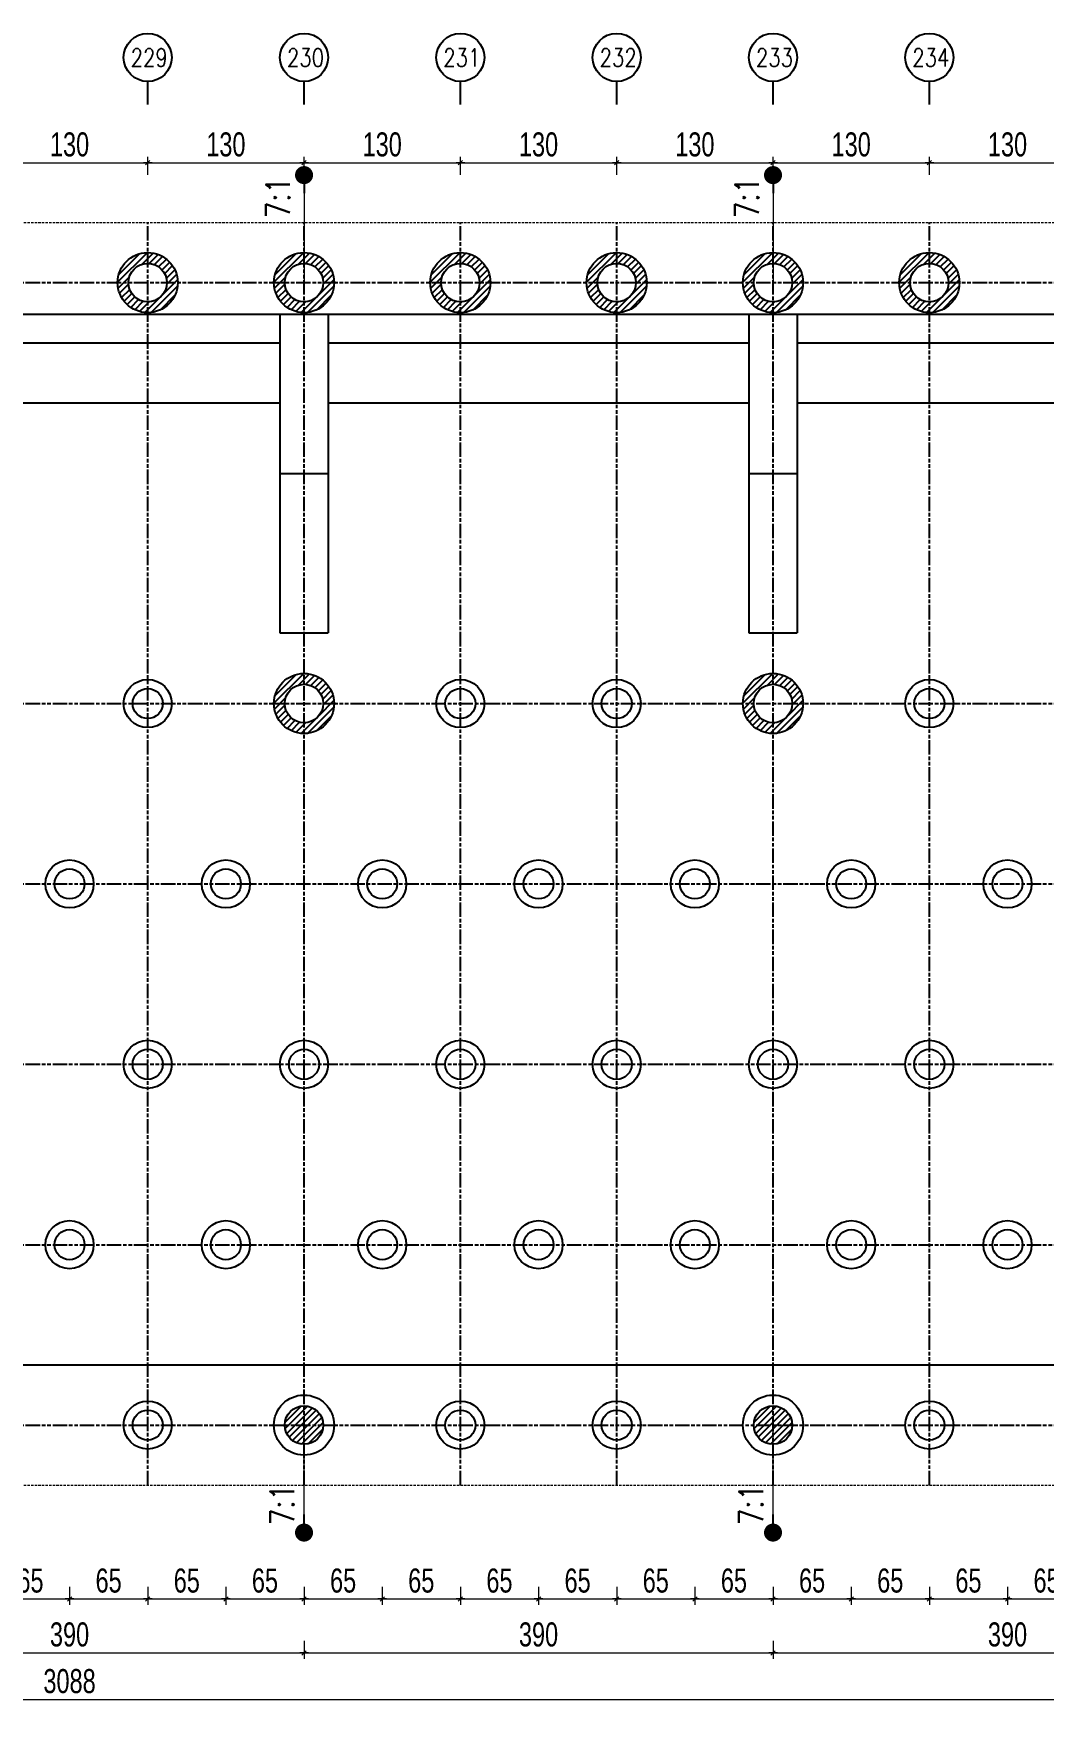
# Model space of a CAD drawing. Header units: inches. Extents: x -1640460 to 2672754, y -1012 to 1209503.
# Drawn here: x 2210 to 3050, y 136 to 1527 of the extents above; entities that cross this region are included whole.
import ezdxf

# ---------------------------------------------------------------- set-up
doc = ezdxf.new("R2010")
doc.units = ezdxf.units.IN
doc.header["$MEASUREMENT"] = 0
doc.linetypes.add('ACAD_ISO09W100', pattern=[45, 24, -3, 6, -3, 6, -3])
doc.linetypes.add('HIDDEN', pattern=[0.375, 0.25, -0.125])
doc.layers.add('DIM', color=177, linetype='Continuous', lineweight=20)
doc.layers.add('THAY1', color=9, linetype='Continuous', lineweight=20)
for name, color, linetype in [('Kich thuoc', 4, 'Continuous'), ('Text', 2, 'Continuous'), ('Tim', 8, 'ACAD_ISO09W100')]:
    doc.layers.add(name, color=color, linetype=linetype)
doc.styles.add('KICH_THUOC', font='vnsimli.shx', dxfattribs={"width": 0.8})
doc.styles.add('TXTDIM', font='VNARIAL.TTF', dxfattribs={"width": 0.7})
doc.dimstyles.new('DIM10', dxfattribs={"dimscale": 10, "dimtxt": 2, "dimasz": 0.3, "dimexe": 0.5, "dimexo": 0.5, "dimgap": 0.5, "dimtad": 1, "dimdec": 0, "dimzin": 12, "dimdsep": 46, "dimtxsty": 'TXTDIM', "dimblk": 'SLASH', "dimcen": 1.5, "dimclrd": 1, "dimclre": 256, "dimclrt": 2, "dimadec": 0, "dimazin": 0, "dimtfac": 1, "dimtdec": 0, "dimtix": 1, "dimtmove": 0, "dimatfit": 3, "dimldrblk": 'DOT', "dimfxl": 1, "dimfxlon": 1, "dimtolj": 1, "dimtzin": 0, "dimlwd": 9, "dimlwe": 9, "dimarcsym": 1})
pattern_1 = [(45, (1560, 0), (-2.65165, 2.65165), [])]
pattern_2 = [(45, (1950, 0), (-2.65165, 2.65165), [])]

# ---------------------------------------------------------------- blocks, each defined once
blk = doc.blocks.new('SLASH')
at = {"layer": 'DIM', "color": 16}
blk.add_line((-1.2, 0), (1.2, 0), dxfattribs=at)
at = {"layer": 'DIM', "color": 16, "linetype": 'Continuous'}
blk.add_line((-0.6, -0.6), (0.6, 0.6), dxfattribs=at)
blk = doc.blocks.new('*D281')
at = {"layer": 'Defpoints', "color": 0}
for p in [(2175.4, 319.4), (2240.4, 319.4), (2240.4, 224.8)]:
    blk.add_point(p, dxfattribs=at)
at = {"layer": 'Kich thuoc', "lineweight": 9}
for p, q in [((2175.4, 234.8), (2175.4, 219.8)), ((2240.4, 234.8), (2240.4, 219.8))]:
    blk.add_line(p, q, dxfattribs=at)
at = {"layer": 'Kich thuoc', "color": 1, "lineweight": 9}
blk.add_line((2178.4, 224.8), (2237.4, 224.8), dxfattribs=at)
at = {"layer": 'Kich thuoc', "color": 1, "lineweight": 9, "xscale": 3, "yscale": 3, "zscale": 3, "rotation": 180}
blk.add_blockref('SLASH', (2175.4, 224.8), dxfattribs=at)
at = {"layer": 'Kich thuoc', "color": 1, "lineweight": 9, "xscale": 3, "yscale": 3, "zscale": 3}
blk.add_blockref('SLASH', (2240.4, 224.8), dxfattribs=at)
at = {"layer": 'Kich thuoc', "color": 2, "insert": (2207.9, 240), "char_height": 20, "attachment_point": 5, "style": 'TXTDIM'}
blk.add_mtext('\\A1;65', dxfattribs=at)
blk = doc.blocks.new('_Dot')
at = {"color": 0, "linetype": 'ByBlock', "lineweight": -2}
blk.add_line((-0.5, 0), (-1, 0), dxfattribs=at)
at = {"color": 0, "linetype": 'ByBlock', "const_width": 0.5}
blk.add_lwpolyline([(-0.25, 0, 1), (0.25, 0, 1)], format="xyb", close=True, dxfattribs=at)
blk = doc.blocks.new('*D282')
at = {"layer": 'Defpoints', "color": 0}
for p in [(2240.4, 319.4), (2305.4, 319.4), (2305.4, 224.8)]:
    blk.add_point(p, dxfattribs=at)
at = {"layer": 'Kich thuoc', "lineweight": 9}
for p, q in [((2240.4, 234.8), (2240.4, 219.8)), ((2305.4, 234.8), (2305.4, 219.8))]:
    blk.add_line(p, q, dxfattribs=at)
at = {"layer": 'Kich thuoc', "color": 1, "lineweight": 9}
blk.add_line((2243.4, 224.8), (2302.4, 224.8), dxfattribs=at)
at = {"layer": 'Kich thuoc', "color": 1, "lineweight": 9, "xscale": 3, "yscale": 3, "zscale": 3, "rotation": 180}
blk.add_blockref('SLASH', (2240.4, 224.8), dxfattribs=at)
at = {"layer": 'Kich thuoc', "color": 1, "lineweight": 9, "xscale": 3, "yscale": 3, "zscale": 3}
blk.add_blockref('SLASH', (2305.4, 224.8), dxfattribs=at)
at = {"layer": 'Kich thuoc', "color": 2, "insert": (2272.9, 240), "char_height": 20, "attachment_point": 5, "style": 'TXTDIM'}
blk.add_mtext('\\A1;65', dxfattribs=at)
blk = doc.blocks.new('*D283')
at = {"layer": 'Defpoints', "color": 0}
for p in [(2305.4, 319.4), (2370.4, 319.4), (2370.4, 224.8)]:
    blk.add_point(p, dxfattribs=at)
at = {"layer": 'Kich thuoc', "lineweight": 9}
for p, q in [((2305.4, 234.8), (2305.4, 219.8)), ((2370.4, 234.8), (2370.4, 219.8))]:
    blk.add_line(p, q, dxfattribs=at)
at = {"layer": 'Kich thuoc', "color": 1, "lineweight": 9}
blk.add_line((2308.4, 224.8), (2367.4, 224.8), dxfattribs=at)
at = {"layer": 'Kich thuoc', "color": 1, "lineweight": 9, "xscale": 3, "yscale": 3, "zscale": 3, "rotation": 180}
blk.add_blockref('SLASH', (2305.4, 224.8), dxfattribs=at)
at = {"layer": 'Kich thuoc', "color": 1, "lineweight": 9, "xscale": 3, "yscale": 3, "zscale": 3}
blk.add_blockref('SLASH', (2370.4, 224.8), dxfattribs=at)
at = {"layer": 'Kich thuoc', "color": 2, "insert": (2337.9, 240), "char_height": 20, "attachment_point": 5, "style": 'TXTDIM'}
blk.add_mtext('\\A1;65', dxfattribs=at)
blk = doc.blocks.new('*D284')
at = {"layer": 'Defpoints', "color": 0}
for p in [(2370.4, 319.4), (2435.4, 319.4), (2435.4, 224.8)]:
    blk.add_point(p, dxfattribs=at)
at = {"layer": 'Kich thuoc', "lineweight": 9}
for p, q in [((2370.4, 234.8), (2370.4, 219.8)), ((2435.4, 234.8), (2435.4, 219.8))]:
    blk.add_line(p, q, dxfattribs=at)
at = {"layer": 'Kich thuoc', "color": 1, "lineweight": 9}
blk.add_line((2373.4, 224.8), (2432.4, 224.8), dxfattribs=at)
at = {"layer": 'Kich thuoc', "color": 1, "lineweight": 9, "xscale": 3, "yscale": 3, "zscale": 3, "rotation": 180}
blk.add_blockref('SLASH', (2370.4, 224.8), dxfattribs=at)
at = {"layer": 'Kich thuoc', "color": 1, "lineweight": 9, "xscale": 3, "yscale": 3, "zscale": 3}
blk.add_blockref('SLASH', (2435.4, 224.8), dxfattribs=at)
at = {"layer": 'Kich thuoc', "color": 2, "insert": (2402.9, 240), "char_height": 20, "attachment_point": 5, "style": 'TXTDIM'}
blk.add_mtext('\\A1;65', dxfattribs=at)
blk = doc.blocks.new('*D285')
at = {"layer": 'Defpoints', "color": 0}
for p in [(2435.4, 319.4), (2500.4, 319.4), (2500.4, 224.8)]:
    blk.add_point(p, dxfattribs=at)
at = {"layer": 'Kich thuoc', "lineweight": 9}
for p, q in [((2435.4, 234.8), (2435.4, 219.8)), ((2500.4, 234.8), (2500.4, 219.8))]:
    blk.add_line(p, q, dxfattribs=at)
at = {"layer": 'Kich thuoc', "color": 1, "lineweight": 9}
blk.add_line((2438.4, 224.8), (2497.4, 224.8), dxfattribs=at)
at = {"layer": 'Kich thuoc', "color": 1, "lineweight": 9, "xscale": 3, "yscale": 3, "zscale": 3, "rotation": 180}
blk.add_blockref('SLASH', (2435.4, 224.8), dxfattribs=at)
at = {"layer": 'Kich thuoc', "color": 1, "lineweight": 9, "xscale": 3, "yscale": 3, "zscale": 3}
blk.add_blockref('SLASH', (2500.4, 224.8), dxfattribs=at)
at = {"layer": 'Kich thuoc', "color": 2, "insert": (2467.9, 240), "char_height": 20, "attachment_point": 5, "style": 'TXTDIM'}
blk.add_mtext('\\A1;65', dxfattribs=at)
blk = doc.blocks.new('*D286')
at = {"layer": 'Defpoints', "color": 0}
for p in [(2500.4, 319.4), (2565.4, 319.4), (2565.4, 224.8)]:
    blk.add_point(p, dxfattribs=at)
at = {"layer": 'Kich thuoc', "lineweight": 9}
for p, q in [((2500.4, 234.8), (2500.4, 219.8)), ((2565.4, 234.8), (2565.4, 219.8))]:
    blk.add_line(p, q, dxfattribs=at)
at = {"layer": 'Kich thuoc', "color": 1, "lineweight": 9}
blk.add_line((2503.4, 224.8), (2562.4, 224.8), dxfattribs=at)
at = {"layer": 'Kich thuoc', "color": 1, "lineweight": 9, "xscale": 3, "yscale": 3, "zscale": 3, "rotation": 180}
blk.add_blockref('SLASH', (2500.4, 224.8), dxfattribs=at)
at = {"layer": 'Kich thuoc', "color": 1, "lineweight": 9, "xscale": 3, "yscale": 3, "zscale": 3}
blk.add_blockref('SLASH', (2565.4, 224.8), dxfattribs=at)
at = {"layer": 'Kich thuoc', "color": 2, "insert": (2532.9, 240), "char_height": 20, "attachment_point": 5, "style": 'TXTDIM'}
blk.add_mtext('\\A1;65', dxfattribs=at)
blk = doc.blocks.new('*D287')
at = {"layer": 'Defpoints', "color": 0}
for p in [(2565.4, 319.4), (2630.4, 319.4), (2630.4, 224.8)]:
    blk.add_point(p, dxfattribs=at)
at = {"layer": 'Kich thuoc', "lineweight": 9}
for p, q in [((2565.4, 234.8), (2565.4, 219.8)), ((2630.4, 234.8), (2630.4, 219.8))]:
    blk.add_line(p, q, dxfattribs=at)
at = {"layer": 'Kich thuoc', "color": 1, "lineweight": 9}
blk.add_line((2568.4, 224.8), (2627.4, 224.8), dxfattribs=at)
at = {"layer": 'Kich thuoc', "color": 1, "lineweight": 9, "xscale": 3, "yscale": 3, "zscale": 3, "rotation": 180}
blk.add_blockref('SLASH', (2565.4, 224.8), dxfattribs=at)
at = {"layer": 'Kich thuoc', "color": 1, "lineweight": 9, "xscale": 3, "yscale": 3, "zscale": 3}
blk.add_blockref('SLASH', (2630.4, 224.8), dxfattribs=at)
at = {"layer": 'Kich thuoc', "color": 2, "insert": (2597.9, 240), "char_height": 20, "attachment_point": 5, "style": 'TXTDIM'}
blk.add_mtext('\\A1;65', dxfattribs=at)
blk = doc.blocks.new('*D288')
at = {"layer": 'Defpoints', "color": 0}
for p in [(2630.4, 319.4), (2695.4, 319.4), (2695.4, 224.8)]:
    blk.add_point(p, dxfattribs=at)
at = {"layer": 'Kich thuoc', "lineweight": 9}
for p, q in [((2630.4, 234.8), (2630.4, 219.8)), ((2695.4, 234.8), (2695.4, 219.8))]:
    blk.add_line(p, q, dxfattribs=at)
at = {"layer": 'Kich thuoc', "color": 1, "lineweight": 9}
blk.add_line((2633.4, 224.8), (2692.4, 224.8), dxfattribs=at)
at = {"layer": 'Kich thuoc', "color": 1, "lineweight": 9, "xscale": 3, "yscale": 3, "zscale": 3, "rotation": 180}
blk.add_blockref('SLASH', (2630.4, 224.8), dxfattribs=at)
at = {"layer": 'Kich thuoc', "color": 1, "lineweight": 9, "xscale": 3, "yscale": 3, "zscale": 3}
blk.add_blockref('SLASH', (2695.4, 224.8), dxfattribs=at)
at = {"layer": 'Kich thuoc', "color": 2, "insert": (2662.9, 240), "char_height": 20, "attachment_point": 5, "style": 'TXTDIM'}
blk.add_mtext('\\A1;65', dxfattribs=at)
blk = doc.blocks.new('*D289')
at = {"layer": 'Defpoints', "color": 0}
for p in [(2695.4, 319.4), (2760.4, 319.4), (2760.4, 224.8)]:
    blk.add_point(p, dxfattribs=at)
at = {"layer": 'Kich thuoc', "lineweight": 9}
for p, q in [((2695.4, 234.8), (2695.4, 219.8)), ((2760.4, 234.8), (2760.4, 219.8))]:
    blk.add_line(p, q, dxfattribs=at)
at = {"layer": 'Kich thuoc', "color": 1, "lineweight": 9}
blk.add_line((2698.4, 224.8), (2757.4, 224.8), dxfattribs=at)
at = {"layer": 'Kich thuoc', "color": 1, "lineweight": 9, "xscale": 3, "yscale": 3, "zscale": 3, "rotation": 180}
blk.add_blockref('SLASH', (2695.4, 224.8), dxfattribs=at)
at = {"layer": 'Kich thuoc', "color": 1, "lineweight": 9, "xscale": 3, "yscale": 3, "zscale": 3}
blk.add_blockref('SLASH', (2760.4, 224.8), dxfattribs=at)
at = {"layer": 'Kich thuoc', "color": 2, "insert": (2727.9, 240), "char_height": 20, "attachment_point": 5, "style": 'TXTDIM'}
blk.add_mtext('\\A1;65', dxfattribs=at)
blk = doc.blocks.new('*D290')
at = {"layer": 'Defpoints', "color": 0}
for p in [(2760.4, 319.4), (2825.4, 319.4), (2825.4, 224.8)]:
    blk.add_point(p, dxfattribs=at)
at = {"layer": 'Kich thuoc', "lineweight": 9}
for p, q in [((2760.4, 234.8), (2760.4, 219.8)), ((2825.4, 234.8), (2825.4, 219.8))]:
    blk.add_line(p, q, dxfattribs=at)
at = {"layer": 'Kich thuoc', "color": 1, "lineweight": 9}
blk.add_line((2763.4, 224.8), (2822.4, 224.8), dxfattribs=at)
at = {"layer": 'Kich thuoc', "color": 1, "lineweight": 9, "xscale": 3, "yscale": 3, "zscale": 3, "rotation": 180}
blk.add_blockref('SLASH', (2760.4, 224.8), dxfattribs=at)
at = {"layer": 'Kich thuoc', "color": 1, "lineweight": 9, "xscale": 3, "yscale": 3, "zscale": 3}
blk.add_blockref('SLASH', (2825.4, 224.8), dxfattribs=at)
at = {"layer": 'Kich thuoc', "color": 2, "insert": (2792.9, 240), "char_height": 20, "attachment_point": 5, "style": 'TXTDIM'}
blk.add_mtext('\\A1;65', dxfattribs=at)
blk = doc.blocks.new('*D291')
at = {"layer": 'Defpoints', "color": 0}
for p in [(2825.4, 319.4), (2890.4, 319.4), (2890.4, 224.8)]:
    blk.add_point(p, dxfattribs=at)
at = {"layer": 'Kich thuoc', "lineweight": 9}
for p, q in [((2825.4, 234.8), (2825.4, 219.8)), ((2890.4, 234.8), (2890.4, 219.8))]:
    blk.add_line(p, q, dxfattribs=at)
at = {"layer": 'Kich thuoc', "color": 1, "lineweight": 9}
blk.add_line((2828.4, 224.8), (2887.4, 224.8), dxfattribs=at)
at = {"layer": 'Kich thuoc', "color": 1, "lineweight": 9, "xscale": 3, "yscale": 3, "zscale": 3, "rotation": 180}
blk.add_blockref('SLASH', (2825.4, 224.8), dxfattribs=at)
at = {"layer": 'Kich thuoc', "color": 1, "lineweight": 9, "xscale": 3, "yscale": 3, "zscale": 3}
blk.add_blockref('SLASH', (2890.4, 224.8), dxfattribs=at)
at = {"layer": 'Kich thuoc', "color": 2, "insert": (2857.9, 240), "char_height": 20, "attachment_point": 5, "style": 'TXTDIM'}
blk.add_mtext('\\A1;65', dxfattribs=at)
blk = doc.blocks.new('*D292')
at = {"layer": 'Defpoints', "color": 0}
for p in [(2890.4, 319.4), (2955.4, 319.4), (2955.4, 224.8)]:
    blk.add_point(p, dxfattribs=at)
at = {"layer": 'Kich thuoc', "lineweight": 9}
for p, q in [((2890.4, 234.8), (2890.4, 219.8)), ((2955.4, 234.8), (2955.4, 219.8))]:
    blk.add_line(p, q, dxfattribs=at)
at = {"layer": 'Kich thuoc', "color": 1, "lineweight": 9}
blk.add_line((2893.4, 224.8), (2952.4, 224.8), dxfattribs=at)
at = {"layer": 'Kich thuoc', "color": 1, "lineweight": 9, "xscale": 3, "yscale": 3, "zscale": 3, "rotation": 180}
blk.add_blockref('SLASH', (2890.4, 224.8), dxfattribs=at)
at = {"layer": 'Kich thuoc', "color": 1, "lineweight": 9, "xscale": 3, "yscale": 3, "zscale": 3}
blk.add_blockref('SLASH', (2955.4, 224.8), dxfattribs=at)
at = {"layer": 'Kich thuoc', "color": 2, "insert": (2922.9, 240), "char_height": 20, "attachment_point": 5, "style": 'TXTDIM'}
blk.add_mtext('\\A1;65', dxfattribs=at)
blk = doc.blocks.new('*D293')
at = {"layer": 'Defpoints', "color": 0}
for p in [(2955.4, 319.4), (3020.4, 319.4), (3020.4, 224.8)]:
    blk.add_point(p, dxfattribs=at)
at = {"layer": 'Kich thuoc', "lineweight": 9}
for p, q in [((2955.4, 234.8), (2955.4, 219.8)), ((3020.4, 234.8), (3020.4, 219.8))]:
    blk.add_line(p, q, dxfattribs=at)
at = {"layer": 'Kich thuoc', "color": 1, "lineweight": 9}
blk.add_line((2958.4, 224.8), (3017.4, 224.8), dxfattribs=at)
at = {"layer": 'Kich thuoc', "color": 1, "lineweight": 9, "xscale": 3, "yscale": 3, "zscale": 3, "rotation": 180}
blk.add_blockref('SLASH', (2955.4, 224.8), dxfattribs=at)
at = {"layer": 'Kich thuoc', "color": 1, "lineweight": 9, "xscale": 3, "yscale": 3, "zscale": 3}
blk.add_blockref('SLASH', (3020.4, 224.8), dxfattribs=at)
at = {"layer": 'Kich thuoc', "color": 2, "insert": (2987.9, 240), "char_height": 20, "attachment_point": 5, "style": 'TXTDIM'}
blk.add_mtext('\\A1;65', dxfattribs=at)
blk = doc.blocks.new('*D294')
at = {"layer": 'Defpoints', "color": 0}
for p in [(3020.4, 319.4), (3085.4, 319.4), (3085.4, 224.8)]:
    blk.add_point(p, dxfattribs=at)
at = {"layer": 'Kich thuoc', "lineweight": 9}
for p, q in [((3020.4, 234.8), (3020.4, 219.8)), ((3085.4, 234.8), (3085.4, 219.8))]:
    blk.add_line(p, q, dxfattribs=at)
at = {"layer": 'Kich thuoc', "color": 1, "lineweight": 9}
blk.add_line((3023.4, 224.8), (3082.4, 224.8), dxfattribs=at)
at = {"layer": 'Kich thuoc', "color": 1, "lineweight": 9, "xscale": 3, "yscale": 3, "zscale": 3, "rotation": 180}
blk.add_blockref('SLASH', (3020.4, 224.8), dxfattribs=at)
at = {"layer": 'Kich thuoc', "color": 1, "lineweight": 9, "xscale": 3, "yscale": 3, "zscale": 3}
blk.add_blockref('SLASH', (3085.4, 224.8), dxfattribs=at)
at = {"layer": 'Kich thuoc', "color": 2, "insert": (3052.9, 240), "char_height": 20, "attachment_point": 5, "style": 'TXTDIM'}
blk.add_mtext('\\A1;65', dxfattribs=at)
blk = doc.blocks.new('*D310')
at = {"layer": 'Defpoints', "color": 0}
for p in [(2045.4, 319.4), (2435.4, 319.4), (2435.4, 180)]:
    blk.add_point(p, dxfattribs=at)
at = {"layer": 'Kich thuoc', "lineweight": 9}
for p, q in [((2045.4, 190), (2045.4, 175)), ((2435.4, 190), (2435.4, 175))]:
    blk.add_line(p, q, dxfattribs=at)
at = {"layer": 'Kich thuoc', "color": 1, "lineweight": 9}
blk.add_line((2048.4, 180), (2432.4, 180), dxfattribs=at)
at = {"layer": 'Kich thuoc', "color": 1, "lineweight": 9, "xscale": 3, "yscale": 3, "zscale": 3, "rotation": 180}
blk.add_blockref('SLASH', (2045.4, 180), dxfattribs=at)
at = {"layer": 'Kich thuoc', "color": 1, "lineweight": 9, "xscale": 3, "yscale": 3, "zscale": 3}
blk.add_blockref('SLASH', (2435.4, 180), dxfattribs=at)
at = {"layer": 'Kich thuoc', "color": 2, "insert": (2240.4, 195.2), "char_height": 20, "attachment_point": 5, "style": 'TXTDIM'}
blk.add_mtext('\\A1;390', dxfattribs=at)
blk = doc.blocks.new('*D311')
at = {"layer": 'Defpoints', "color": 0}
for p in [(2435.4, 319.4), (2825.4, 319.4), (2825.4, 180)]:
    blk.add_point(p, dxfattribs=at)
at = {"layer": 'Kich thuoc', "lineweight": 9}
for p, q in [((2435.4, 190), (2435.4, 175)), ((2825.4, 190), (2825.4, 175))]:
    blk.add_line(p, q, dxfattribs=at)
at = {"layer": 'Kich thuoc', "color": 1, "lineweight": 9}
blk.add_line((2438.4, 180), (2822.4, 180), dxfattribs=at)
at = {"layer": 'Kich thuoc', "color": 1, "lineweight": 9, "xscale": 3, "yscale": 3, "zscale": 3, "rotation": 180}
blk.add_blockref('SLASH', (2435.4, 180), dxfattribs=at)
at = {"layer": 'Kich thuoc', "color": 1, "lineweight": 9, "xscale": 3, "yscale": 3, "zscale": 3}
blk.add_blockref('SLASH', (2825.4, 180), dxfattribs=at)
at = {"layer": 'Kich thuoc', "color": 2, "insert": (2630.4, 195.2), "char_height": 20, "attachment_point": 5, "style": 'TXTDIM'}
blk.add_mtext('\\A1;390', dxfattribs=at)
blk = doc.blocks.new('*D312')
at = {"layer": 'Defpoints', "color": 0}
for p in [(2825.4, 319.4), (3215.4, 319.4), (3215.4, 180)]:
    blk.add_point(p, dxfattribs=at)
at = {"layer": 'Kich thuoc', "lineweight": 9}
for p, q in [((2825.4, 190), (2825.4, 175)), ((3215.4, 190), (3215.4, 175))]:
    blk.add_line(p, q, dxfattribs=at)
at = {"layer": 'Kich thuoc', "color": 1, "lineweight": 9}
blk.add_line((2828.4, 180), (3212.4, 180), dxfattribs=at)
at = {"layer": 'Kich thuoc', "color": 1, "lineweight": 9, "xscale": 3, "yscale": 3, "zscale": 3, "rotation": 180}
blk.add_blockref('SLASH', (2825.4, 180), dxfattribs=at)
at = {"layer": 'Kich thuoc', "color": 1, "lineweight": 9, "xscale": 3, "yscale": 3, "zscale": 3}
blk.add_blockref('SLASH', (3215.4, 180), dxfattribs=at)
at = {"layer": 'Kich thuoc', "color": 2, "insert": (3020.4, 195.2), "char_height": 20, "attachment_point": 5, "style": 'TXTDIM'}
blk.add_mtext('\\A1;390', dxfattribs=at)
blk = doc.blocks.new('*D315')
at = {"layer": 'Defpoints', "color": 0, "ltscale": 10}
for p in [(696.4, 319.4), (3784.4, 319.4), (3784.4, 141.2)]:
    blk.add_point(p, dxfattribs=at)
at = {"layer": 'Kich thuoc', "lineweight": 9, "ltscale": 10}
for p, q in [((696.4, 151.2), (696.4, 136.2)), ((3784.4, 151.2), (3784.4, 136.2))]:
    blk.add_line(p, q, dxfattribs=at)
at = {"layer": 'Kich thuoc', "color": 1, "lineweight": 9, "ltscale": 10}
blk.add_line((699.4, 141.2), (3781.4, 141.2), dxfattribs=at)
at = {"layer": 'Kich thuoc', "color": 1, "lineweight": 9, "ltscale": 10, "xscale": 3, "yscale": 3, "zscale": 3, "rotation": 180}
blk.add_blockref('SLASH', (696.4, 141.2), dxfattribs=at)
at = {"layer": 'Kich thuoc', "color": 1, "lineweight": 9, "ltscale": 10, "xscale": 3, "yscale": 3, "zscale": 3}
blk.add_blockref('SLASH', (3784.4, 141.2), dxfattribs=at)
at = {"layer": 'Kich thuoc', "color": 2, "ltscale": 10, "insert": (2240.4, 156.4), "char_height": 20, "attachment_point": 5, "style": 'TXTDIM'}
blk.add_mtext('\\A1;3088', dxfattribs=at)
blk = doc.blocks.new('*D335')
at = {"layer": 'Defpoints', "color": 0}
for p in [(2305.4, 1419), (2175.4, 1369.4), (2305.4, 1369.4)]:
    blk.add_point(p, dxfattribs=at)
at = {"layer": 'Kich thuoc', "lineweight": 9}
for p, q in [((2175.4, 1409), (2175.4, 1424)), ((2305.4, 1409), (2305.4, 1424))]:
    blk.add_line(p, q, dxfattribs=at)
at = {"layer": 'Kich thuoc', "color": 1, "lineweight": 9}
blk.add_line((2178.4, 1419), (2302.4, 1419), dxfattribs=at)
at = {"layer": 'Kich thuoc', "color": 1, "lineweight": 9, "xscale": 3, "yscale": 3, "zscale": 3, "rotation": 180}
blk.add_blockref('SLASH', (2175.4, 1419), dxfattribs=at)
at = {"layer": 'Kich thuoc', "color": 1, "lineweight": 9, "xscale": 3, "yscale": 3, "zscale": 3}
blk.add_blockref('SLASH', (2305.4, 1419), dxfattribs=at)
at = {"layer": 'Kich thuoc', "color": 2, "insert": (2240.4, 1434.2), "char_height": 20, "attachment_point": 5, "style": 'TXTDIM'}
blk.add_mtext('\\A1;130', dxfattribs=at)
blk = doc.blocks.new('*D336')
at = {"layer": 'Defpoints', "color": 0}
for p in [(2435.4, 1419), (2305.4, 1369.4), (2435.4, 1369.4)]:
    blk.add_point(p, dxfattribs=at)
at = {"layer": 'Kich thuoc', "lineweight": 9}
for p, q in [((2305.4, 1409), (2305.4, 1424)), ((2435.4, 1409), (2435.4, 1424))]:
    blk.add_line(p, q, dxfattribs=at)
at = {"layer": 'Kich thuoc', "color": 1, "lineweight": 9}
blk.add_line((2308.4, 1419), (2432.4, 1419), dxfattribs=at)
at = {"layer": 'Kich thuoc', "color": 1, "lineweight": 9, "xscale": 3, "yscale": 3, "zscale": 3, "rotation": 180}
blk.add_blockref('SLASH', (2305.4, 1419), dxfattribs=at)
at = {"layer": 'Kich thuoc', "color": 1, "lineweight": 9, "xscale": 3, "yscale": 3, "zscale": 3}
blk.add_blockref('SLASH', (2435.4, 1419), dxfattribs=at)
at = {"layer": 'Kich thuoc', "color": 2, "insert": (2370.4, 1434.2), "char_height": 20, "attachment_point": 5, "style": 'TXTDIM'}
blk.add_mtext('\\A1;130', dxfattribs=at)
blk = doc.blocks.new('*D337')
at = {"layer": 'Defpoints', "color": 0}
for p in [(2565.4, 1419), (2435.4, 1369.4), (2565.4, 1369.4)]:
    blk.add_point(p, dxfattribs=at)
at = {"layer": 'Kich thuoc', "lineweight": 9}
for p, q in [((2435.4, 1409), (2435.4, 1424)), ((2565.4, 1409), (2565.4, 1424))]:
    blk.add_line(p, q, dxfattribs=at)
at = {"layer": 'Kich thuoc', "color": 1, "lineweight": 9}
blk.add_line((2438.4, 1419), (2562.4, 1419), dxfattribs=at)
at = {"layer": 'Kich thuoc', "color": 1, "lineweight": 9, "xscale": 3, "yscale": 3, "zscale": 3, "rotation": 180}
blk.add_blockref('SLASH', (2435.4, 1419), dxfattribs=at)
at = {"layer": 'Kich thuoc', "color": 1, "lineweight": 9, "xscale": 3, "yscale": 3, "zscale": 3}
blk.add_blockref('SLASH', (2565.4, 1419), dxfattribs=at)
at = {"layer": 'Kich thuoc', "color": 2, "insert": (2500.4, 1434.2), "char_height": 20, "attachment_point": 5, "style": 'TXTDIM'}
blk.add_mtext('\\A1;130', dxfattribs=at)
blk = doc.blocks.new('*D338')
at = {"layer": 'Defpoints', "color": 0}
for p in [(2695.4, 1419), (2565.4, 1369.4), (2695.4, 1369.4)]:
    blk.add_point(p, dxfattribs=at)
at = {"layer": 'Kich thuoc', "lineweight": 9}
for p, q in [((2565.4, 1409), (2565.4, 1424)), ((2695.4, 1409), (2695.4, 1424))]:
    blk.add_line(p, q, dxfattribs=at)
at = {"layer": 'Kich thuoc', "color": 1, "lineweight": 9}
blk.add_line((2568.4, 1419), (2692.4, 1419), dxfattribs=at)
at = {"layer": 'Kich thuoc', "color": 1, "lineweight": 9, "xscale": 3, "yscale": 3, "zscale": 3, "rotation": 180}
blk.add_blockref('SLASH', (2565.4, 1419), dxfattribs=at)
at = {"layer": 'Kich thuoc', "color": 1, "lineweight": 9, "xscale": 3, "yscale": 3, "zscale": 3}
blk.add_blockref('SLASH', (2695.4, 1419), dxfattribs=at)
at = {"layer": 'Kich thuoc', "color": 2, "insert": (2630.4, 1434.2), "char_height": 20, "attachment_point": 5, "style": 'TXTDIM'}
blk.add_mtext('\\A1;130', dxfattribs=at)
blk = doc.blocks.new('*D339')
at = {"layer": 'Defpoints', "color": 0}
for p in [(2825.4, 1419), (2695.4, 1369.4), (2825.4, 1369.4)]:
    blk.add_point(p, dxfattribs=at)
at = {"layer": 'Kich thuoc', "lineweight": 9}
for p, q in [((2695.4, 1409), (2695.4, 1424)), ((2825.4, 1409), (2825.4, 1424))]:
    blk.add_line(p, q, dxfattribs=at)
at = {"layer": 'Kich thuoc', "color": 1, "lineweight": 9}
blk.add_line((2698.4, 1419), (2822.4, 1419), dxfattribs=at)
at = {"layer": 'Kich thuoc', "color": 1, "lineweight": 9, "xscale": 3, "yscale": 3, "zscale": 3, "rotation": 180}
blk.add_blockref('SLASH', (2695.4, 1419), dxfattribs=at)
at = {"layer": 'Kich thuoc', "color": 1, "lineweight": 9, "xscale": 3, "yscale": 3, "zscale": 3}
blk.add_blockref('SLASH', (2825.4, 1419), dxfattribs=at)
at = {"layer": 'Kich thuoc', "color": 2, "insert": (2760.4, 1434.2), "char_height": 20, "attachment_point": 5, "style": 'TXTDIM'}
blk.add_mtext('\\A1;130', dxfattribs=at)
blk = doc.blocks.new('*D340')
at = {"layer": 'Defpoints', "color": 0}
for p in [(2955.4, 1419), (2825.4, 1369.4), (2955.4, 1369.4)]:
    blk.add_point(p, dxfattribs=at)
at = {"layer": 'Kich thuoc', "lineweight": 9}
for p, q in [((2825.4, 1409), (2825.4, 1424)), ((2955.4, 1409), (2955.4, 1424))]:
    blk.add_line(p, q, dxfattribs=at)
at = {"layer": 'Kich thuoc', "color": 1, "lineweight": 9}
blk.add_line((2828.4, 1419), (2952.4, 1419), dxfattribs=at)
at = {"layer": 'Kich thuoc', "color": 1, "lineweight": 9, "xscale": 3, "yscale": 3, "zscale": 3, "rotation": 180}
blk.add_blockref('SLASH', (2825.4, 1419), dxfattribs=at)
at = {"layer": 'Kich thuoc', "color": 1, "lineweight": 9, "xscale": 3, "yscale": 3, "zscale": 3}
blk.add_blockref('SLASH', (2955.4, 1419), dxfattribs=at)
at = {"layer": 'Kich thuoc', "color": 2, "insert": (2890.4, 1434.2), "char_height": 20, "attachment_point": 5, "style": 'TXTDIM'}
blk.add_mtext('\\A1;130', dxfattribs=at)
blk = doc.blocks.new('*D341')
at = {"layer": 'Defpoints', "color": 0}
for p in [(3085.4, 1419), (2955.4, 1369.4), (3085.4, 1369.4)]:
    blk.add_point(p, dxfattribs=at)
at = {"layer": 'Kich thuoc', "lineweight": 9}
for p, q in [((2955.4, 1409), (2955.4, 1424)), ((3085.4, 1409), (3085.4, 1424))]:
    blk.add_line(p, q, dxfattribs=at)
at = {"layer": 'Kich thuoc', "color": 1, "lineweight": 9}
blk.add_line((2958.4, 1419), (3082.4, 1419), dxfattribs=at)
at = {"layer": 'Kich thuoc', "color": 1, "lineweight": 9, "xscale": 3, "yscale": 3, "zscale": 3, "rotation": 180}
blk.add_blockref('SLASH', (2955.4, 1419), dxfattribs=at)
at = {"layer": 'Kich thuoc', "color": 1, "lineweight": 9, "xscale": 3, "yscale": 3, "zscale": 3}
blk.add_blockref('SLASH', (3085.4, 1419), dxfattribs=at)
at = {"layer": 'Kich thuoc', "color": 2, "insert": (3020.4, 1434.2), "char_height": 20, "attachment_point": 5, "style": 'TXTDIM'}
blk.add_mtext('\\A1;130', dxfattribs=at)

msp = doc.modelspace()

# ---------------------------------------------------------------- hatches: boundary and pattern name
h = msp.add_hatch()
h.set_pattern_fill('ANSI31', color=256, scale=30, style=0)
h.set_pattern_definition(pattern_1)
h.paths.add_polyline_path([(2305.4, 1344.4, 0.414214), (2280.4, 1319.4), (2289.4, 1319.4, -0.414214), (2305.4, 1335.4)])
h.paths.add_polyline_path([(2305.4, 1344.4), (2305.4, 1335.4, -0.414214), (2321.4, 1319.4), (2330.4, 1319.4, 0.414214)])
h.paths.add_polyline_path([(2330.4, 1319.4), (2321.4, 1319.4, -0.414214), (2305.4, 1303.4), (2305.4, 1294.4, 0.414214)])
h.paths.add_polyline_path([(2289.4, 1319.4), (2280.4, 1319.4, 0.414214), (2305.4, 1294.4), (2305.4, 1303.4, -0.414214)])
h = msp.add_hatch()
h.set_pattern_fill('ANSI31', color=256, scale=30, style=0)
h.set_pattern_definition([(45, (1690, 0), (-2.65165, 2.65165), [])])
h.paths.add_polyline_path([(2435.4, 1344.4, 0.414214), (2410.4, 1319.4), (2419.4, 1319.4, -0.414214), (2435.4, 1335.4)])
h.paths.add_polyline_path([(2435.4, 1344.4), (2435.4, 1335.4, -0.414214), (2451.4, 1319.4), (2460.4, 1319.4, 0.414214)])
h.paths.add_polyline_path([(2460.4, 1319.4), (2451.4, 1319.4, -0.414214), (2435.4, 1303.4), (2435.4, 1294.4, 0.414214)])
h.paths.add_polyline_path([(2419.4, 1319.4), (2410.4, 1319.4, 0.414214), (2435.4, 1294.4), (2435.4, 1303.4, -0.414214)])
h = msp.add_hatch()
h.set_pattern_fill('ANSI31', color=256, scale=30, style=0)
h.set_pattern_definition([(45, (1820, 0), (-2.65165, 2.65165), [])])
h.paths.add_polyline_path([(2565.4, 1344.4, 0.414214), (2540.4, 1319.4), (2549.4, 1319.4, -0.414214), (2565.4, 1335.4)])
h.paths.add_polyline_path([(2565.4, 1344.4), (2565.4, 1335.4, -0.414214), (2581.4, 1319.4), (2590.4, 1319.4, 0.414214)])
h.paths.add_polyline_path([(2590.4, 1319.4), (2581.4, 1319.4, -0.414214), (2565.4, 1303.4), (2565.4, 1294.4, 0.414214)])
h.paths.add_polyline_path([(2549.4, 1319.4), (2540.4, 1319.4, 0.414214), (2565.4, 1294.4), (2565.4, 1303.4, -0.414214)])
h = msp.add_hatch()
h.set_pattern_fill('ANSI31', color=256, scale=30, style=0)
h.set_pattern_definition(pattern_2)
h.paths.add_polyline_path([(2695.4, 1344.4, 0.414214), (2670.4, 1319.4), (2679.4, 1319.4, -0.414214), (2695.4, 1335.4)])
h.paths.add_polyline_path([(2695.4, 1344.4), (2695.4, 1335.4, -0.414214), (2711.4, 1319.4), (2720.4, 1319.4, 0.414214)])
h.paths.add_polyline_path([(2720.4, 1319.4), (2711.4, 1319.4, -0.414214), (2695.4, 1303.4), (2695.4, 1294.4, 0.414214)])
h.paths.add_polyline_path([(2679.4, 1319.4), (2670.4, 1319.4, 0.414214), (2695.4, 1294.4), (2695.4, 1303.4, -0.414214)])
h = msp.add_hatch()
h.set_pattern_fill('ANSI31', color=256, scale=30, style=0)
h.set_pattern_definition([(45, (2080, 0), (-2.65165, 2.65165), [])])
h.paths.add_polyline_path([(2825.4, 1344.4, 0.414214), (2800.4, 1319.4), (2809.4, 1319.4, -0.414214), (2825.4, 1335.4)])
h.paths.add_polyline_path([(2825.4, 1344.4), (2825.4, 1335.4, -0.414214), (2841.4, 1319.4), (2850.4, 1319.4, 0.414214)])
h.paths.add_polyline_path([(2850.4, 1319.4), (2841.4, 1319.4, -0.414214), (2825.4, 1303.4), (2825.4, 1294.4, 0.414214)])
h.paths.add_polyline_path([(2809.4, 1319.4), (2800.4, 1319.4, 0.414214), (2825.4, 1294.4), (2825.4, 1303.4, -0.414214)])
h = msp.add_hatch()
h.set_pattern_fill('ANSI31', color=256, scale=30, style=0)
h.set_pattern_definition([(45, (2210, 0), (-2.65165, 2.65165), [])])
h.paths.add_polyline_path([(2955.4, 1344.4, 0.414214), (2930.4, 1319.4), (2939.4, 1319.4, -0.414214), (2955.4, 1335.4)])
h.paths.add_polyline_path([(2955.4, 1344.4), (2955.4, 1335.4, -0.414214), (2971.4, 1319.4), (2980.4, 1319.4, 0.414214)])
h.paths.add_polyline_path([(2980.4, 1319.4), (2971.4, 1319.4, -0.414214), (2955.4, 1303.4), (2955.4, 1294.4, 0.414214)])
h.paths.add_polyline_path([(2939.4, 1319.4), (2930.4, 1319.4, 0.414214), (2955.4, 1294.4), (2955.4, 1303.4, -0.414214)])
h = msp.add_hatch()
h.set_pattern_fill('ANSI31', color=256, scale=30, style=0)
h.set_pattern_definition([(45, (1690, -350), (-2.65165, 2.65165), [])])
h.paths.add_polyline_path([(2435.4, 994.4, 0.414214), (2410.4, 969.4), (2419.4, 969.4, -0.414214), (2435.4, 985.4)])
h.paths.add_polyline_path([(2435.4, 994.4), (2435.4, 985.4, -0.414214), (2451.4, 969.4), (2460.4, 969.4, 0.414214)])
h.paths.add_polyline_path([(2460.4, 969.4), (2451.4, 969.4, -0.414214), (2435.4, 953.4), (2435.4, 944.4, 0.414214)])
h.paths.add_polyline_path([(2419.4, 969.4), (2410.4, 969.4, 0.414214), (2435.4, 944.4), (2435.4, 953.4, -0.414214)])
h = msp.add_hatch()
h.set_pattern_fill('ANSI31', color=256, scale=30, style=0)
h.set_pattern_definition([(45, (2080, -350), (-2.65165, 2.65165), [])])
h.paths.add_polyline_path([(2825.4, 994.4, 0.414214), (2800.4, 969.4), (2809.4, 969.4, -0.414214), (2825.4, 985.4)])
h.paths.add_polyline_path([(2825.4, 994.4), (2825.4, 985.4, -0.414214), (2841.4, 969.4), (2850.4, 969.4, 0.414214)])
h.paths.add_polyline_path([(2850.4, 969.4), (2841.4, 969.4, -0.414214), (2825.4, 953.4), (2825.4, 944.4, 0.414214)])
h.paths.add_polyline_path([(2809.4, 969.4), (2800.4, 969.4, 0.414214), (2825.4, 944.4), (2825.4, 953.4, -0.414214)])
h = msp.add_hatch()
h.set_pattern_fill('ANSI31', color=256, scale=30, style=0)
h.set_pattern_definition(pattern_1)
h.paths.add_polyline_path([(2435.4, 385.4, 0.414214), (2419.4, 369.4), (2435.4, 369.4)])
h.paths.add_polyline_path([(2435.4, 369.4), (2419.4, 369.4, 0.414214), (2435.4, 353.4)])
h.paths.add_polyline_path([(2435.4, 385.4), (2435.4, 369.4), (2451.4, 369.4, 0.414214)])
h.paths.add_polyline_path([(2451.4, 369.4), (2435.4, 369.4), (2435.4, 353.4, 0.414214)])
h = msp.add_hatch()
h.set_pattern_fill('ANSI31', color=256, scale=30, style=0)
h.set_pattern_definition(pattern_2)
h.paths.add_polyline_path([(2825.4, 385.4, 0.414214), (2809.4, 369.4), (2825.4, 369.4)])
h.paths.add_polyline_path([(2825.4, 369.4), (2809.4, 369.4, 0.414214), (2825.4, 353.4)])
h.paths.add_polyline_path([(2825.4, 385.4), (2825.4, 369.4), (2841.4, 369.4, 0.414214)])
h.paths.add_polyline_path([(2841.4, 369.4), (2825.4, 369.4), (2825.4, 353.4, 0.414214)])

# ---------------------------------------------------------------- linework, layer by layer
for p, q in [((2305.4, 1467.5), (2305.4, 1486.6)), ((2435.4, 1467.5), (2435.4, 1486.6)), ((2565.4, 1467.5), (2565.4, 1486.6)), ((2695.4, 1467.5), (2695.4, 1486.6)), ((2825.4, 1467.5), (2825.4, 1486.6)), ((2955.4, 1467.5), (2955.4, 1486.6)), ((696.4, 1293.2), (3784.4, 1293.2)), ((2415.4, 1293.2), (2415.4, 1028.2)), ((2455.4, 1293.2), (2455.4, 1028.2)), ((2805.4, 1293.2), (2805.4, 1028.2)), ((2845.4, 1293.2), (2845.4, 1028.2)), ((2065.4, 1269.4), (2415.4, 1269.4)), ((2455.4, 1269.4), (2805.4, 1269.4)), ((2845.4, 1269.4), (3195.4, 1269.4)), ((2065.4, 1219.5), (2415.4, 1219.5)), ((2455.4, 1219.5), (2805.4, 1219.5)), ((2845.4, 1219.5), (3195.4, 1219.5)), ((2415.4, 1160.7), (2455.4, 1160.7)), ((2805.4, 1160.7), (2845.4, 1160.7)), ((2415.4, 1028.2), (2455.4, 1028.2)), ((2805.4, 1028.2), (2845.4, 1028.2)), ((696.4, 419.4), (3784.4, 419.4))]:
    msp.add_line(p, q)
for centre, radius in [((2305.4, 1506.6), 20), ((2435.4, 1506.6), 20), ((2565.4, 1506.6), 20), ((2695.4, 1506.6), 20), ((2825.4, 1506.6), 20), ((2955.4, 1506.6), 20), ((2305.4, 1319.4), 25), ((2305.4, 1319.4), 16), ((2435.4, 1319.4), 25), ((2435.4, 1319.4), 16), ((2565.4, 1319.4), 25), ((2565.4, 1319.4), 16), ((2695.4, 1319.4), 25), ((2695.4, 1319.4), 16), ((2825.4, 1319.4), 25), ((2825.4, 1319.4), 16), ((2955.4, 1319.4), 25), ((2955.4, 1319.4), 16), ((2305.4, 969.4), 20), ((2435.4, 969.4), 25), ((2565.4, 969.4), 20), ((2695.4, 969.4), 20), ((2825.4, 969.4), 25), ((2955.4, 969.4), 20), ((2305.4, 969.4), 12.5), ((2435.4, 969.4), 16), ((2565.4, 969.4), 12.5), ((2695.4, 969.4), 12.5), ((2825.4, 969.4), 16), ((2955.4, 969.4), 12.5), ((2240.4, 819.4), 20), ((2370.4, 819.4), 20), ((2500.4, 819.4), 20), ((2630.4, 819.4), 20), ((2760.4, 819.4), 20), ((2890.4, 819.4), 20), ((3020.4, 819.4), 20), ((2240.4, 819.4), 12.5), ((2370.4, 819.4), 12.5), ((2500.4, 819.4), 12.5), ((2630.4, 819.4), 12.5), ((2760.4, 819.4), 12.5), ((2890.4, 819.4), 12.5), ((3020.4, 819.4), 12.5), ((2305.4, 669.4), 20), ((2305.4, 669.4), 12.5), ((2435.4, 669.4), 20), ((2435.4, 669.4), 12.5), ((2565.4, 669.4), 20), ((2565.4, 669.4), 12.5), ((2695.4, 669.4), 20), ((2695.4, 669.4), 12.5), ((2825.4, 669.4), 20), ((2825.4, 669.4), 12.5), ((2955.4, 669.4), 20), ((2955.4, 669.4), 12.5), ((2240.4, 519.4), 20), ((2240.4, 519.4), 12.5), ((2370.4, 519.4), 20), ((2370.4, 519.4), 12.5), ((2500.4, 519.4), 20), ((2500.4, 519.4), 12.5), ((2630.4, 519.4), 20), ((2630.4, 519.4), 12.5), ((2760.4, 519.4), 20), ((2760.4, 519.4), 12.5), ((2890.4, 519.4), 20), ((2890.4, 519.4), 12.5), ((3020.4, 519.4), 20), ((3020.4, 519.4), 12.5), ((2305.4, 369.4), 20), ((2435.4, 369.4), 25), ((2565.4, 369.4), 20), ((2695.4, 369.4), 20), ((2825.4, 369.4), 25), ((2955.4, 369.4), 20), ((2305.4, 369.4), 12.5), ((2435.4, 369.4), 16), ((2565.4, 369.4), 12.5), ((2695.4, 369.4), 12.5), ((2825.4, 369.4), 16), ((2955.4, 369.4), 12.5)]:
    msp.add_circle(centre, radius)
at = {"layer": 'THAY1', "linetype": 'HIDDEN', "ltscale": 8}
for p, q in [((696.4, 1369.4), (3784.4, 1369.4)), ((696.4, 319.4), (3784.4, 319.4))]:
    msp.add_line(p, q, dxfattribs=at)
at = {"layer": 'Tim', "ltscale": 0.5}
for p, q in [((2305.4, 319.4), (2305.4, 1369.4)), ((2435.4, 319.4), (2435.4, 1369.4)), ((2565.4, 319.4), (2565.4, 1369.4)), ((2695.4, 319.4), (2695.4, 1369.4)), ((2825.4, 319.4), (2825.4, 1369.4)), ((2955.4, 319.4), (2955.4, 1369.4)), ((696.4, 1319.4), (3783, 1319.4)), ((696.4, 969.4), (3784.4, 969.4)), ((696.4, 819.4), (3784.4, 819.4)), ((696.4, 669.4), (3784.4, 669.4)), ((696.4, 519.4), (3784.4, 519.4)), ((696.4, 369.4), (3784.4, 369.4))]:
    msp.add_line(p, q, dxfattribs=at)

# ---------------------------------------------------------------- texts
at = {"char_height": 20, "width": 34.474, "attachment_point": 1, "rotation": 90, "style": 'KICH_THUOC'}
for insert in [(2403.7, 1372.9), (2793.7, 1372.9), (2407.1, 286.2), (2797.1, 286.2)]:
    msp.add_mtext('7:1', dxfattribs=dict(at, insert=insert))
at = {"layer": 'Text', "char_height": 15, "width": 14.376, "attachment_point": 1, "style": 'KICH_THUOC'}
for s, insert in [('229', (2291.2, 1514)), ('230', (2421.2, 1514)), ('231', (2551.2, 1514)), ('232', (2681.2, 1514)), ('233', (2811.2, 1514)), ('234', (2941.2, 1514))]:
    msp.add_mtext(s, dxfattribs=dict(at, insert=insert))

# ---------------------------------------------------------------- dimensions: what is measured, and where the dimension line sits
at = {"layer": 'Kich thuoc'}
for base, p1, p2, picture, middle in [((2305.4, 1419), (2175.4, 1369.4), (2305.4, 1369.4), '*D335', (2240.4, 1434.2)), ((2435.4, 1419), (2305.4, 1369.4), (2435.4, 1369.4), '*D336', (2370.4, 1434.2)), ((2565.4, 1419), (2435.4, 1369.4), (2565.4, 1369.4), '*D337', (2500.4, 1434.2)), ((2695.4, 1419), (2565.4, 1369.4), (2695.4, 1369.4), '*D338', (2630.4, 1434.2)), ((2825.4, 1419), (2695.4, 1369.4), (2825.4, 1369.4), '*D339', (2760.4, 1434.2)), ((2955.4, 1419), (2825.4, 1369.4), (2955.4, 1369.4), '*D340', (2890.4, 1434.2)), ((3085.4, 1419), (2955.4, 1369.4), (3085.4, 1369.4), '*D341', (3020.4, 1434.2)), ((2435.4, 180), (2045.4, 319.4), (2435.4, 319.4), '*D310', (2240.4, 195.2)), ((2240.4, 224.8), (2175.4, 319.4), (2240.4, 319.4), '*D281', (2207.9, 240)), ((2305.4, 224.8), (2240.4, 319.4), (2305.4, 319.4), '*D282', (2272.9, 240)), ((2370.4, 224.8), (2305.4, 319.4), (2370.4, 319.4), '*D283', (2337.9, 240)), ((2435.4, 224.8), (2370.4, 319.4), (2435.4, 319.4), '*D284', (2402.9, 240)), ((2500.4, 224.8), (2435.4, 319.4), (2500.4, 319.4), '*D285', (2467.9, 240)), ((2825.4, 180), (2435.4, 319.4), (2825.4, 319.4), '*D311', (2630.4, 195.2)), ((2565.4, 224.8), (2500.4, 319.4), (2565.4, 319.4), '*D286', (2532.9, 240)), ((2630.4, 224.8), (2565.4, 319.4), (2630.4, 319.4), '*D287', (2597.9, 240)), ((2695.4, 224.8), (2630.4, 319.4), (2695.4, 319.4), '*D288', (2662.9, 240)), ((2760.4, 224.8), (2695.4, 319.4), (2760.4, 319.4), '*D289', (2727.9, 240)), ((2825.4, 224.8), (2760.4, 319.4), (2825.4, 319.4), '*D290', (2792.9, 240)), ((2890.4, 224.8), (2825.4, 319.4), (2890.4, 319.4), '*D291', (2857.9, 240)), ((3215.4, 180), (2825.4, 319.4), (3215.4, 319.4), '*D312', (3020.4, 195.2)), ((2955.4, 224.8), (2890.4, 319.4), (2955.4, 319.4), '*D292', (2922.9, 240)), ((3020.4, 224.8), (2955.4, 319.4), (3020.4, 319.4), '*D293', (2987.9, 240)), ((3085.4, 224.8), (3020.4, 319.4), (3085.4, 319.4), '*D294', (3052.9, 240))]:
    dim = msp.add_linear_dim(base=base, p1=p1, p2=p2, dimstyle='DIM10', override={"dimtmove": 1}, dxfattribs=at)
    dim.commit()
    dim.dimension.update_dxf_attribs({"geometry": picture, "text_midpoint": middle})
at = {"layer": 'Kich thuoc', "ltscale": 10}
dim = msp.add_linear_dim(base=(3784.4, 141.2), p1=(696.4, 319.4), p2=(3784.4, 319.4), dimstyle='DIM10', dxfattribs=at)
dim.commit()
dim.dimension.update_dxf_attribs({"geometry": '*D315', "text_midpoint": (2240.4, 156.4)})

# ---------------------------------------------------------------- leaders
for points in [[(2435.4, 1408.8), (2435.4, 1319.4)], [(2825.4, 1408.8), (2825.4, 1319.4)], [(2435.4, 280), (2435.4, 369.4)], [(2825.4, 280), (2825.4, 369.4)]]:
    msp.add_leader(points, dimstyle='DIM10', override={"dimasz": 1.5, "dimgap": 0.5, "dimtad": 0})

doc.saveas('drawing.dxf')
